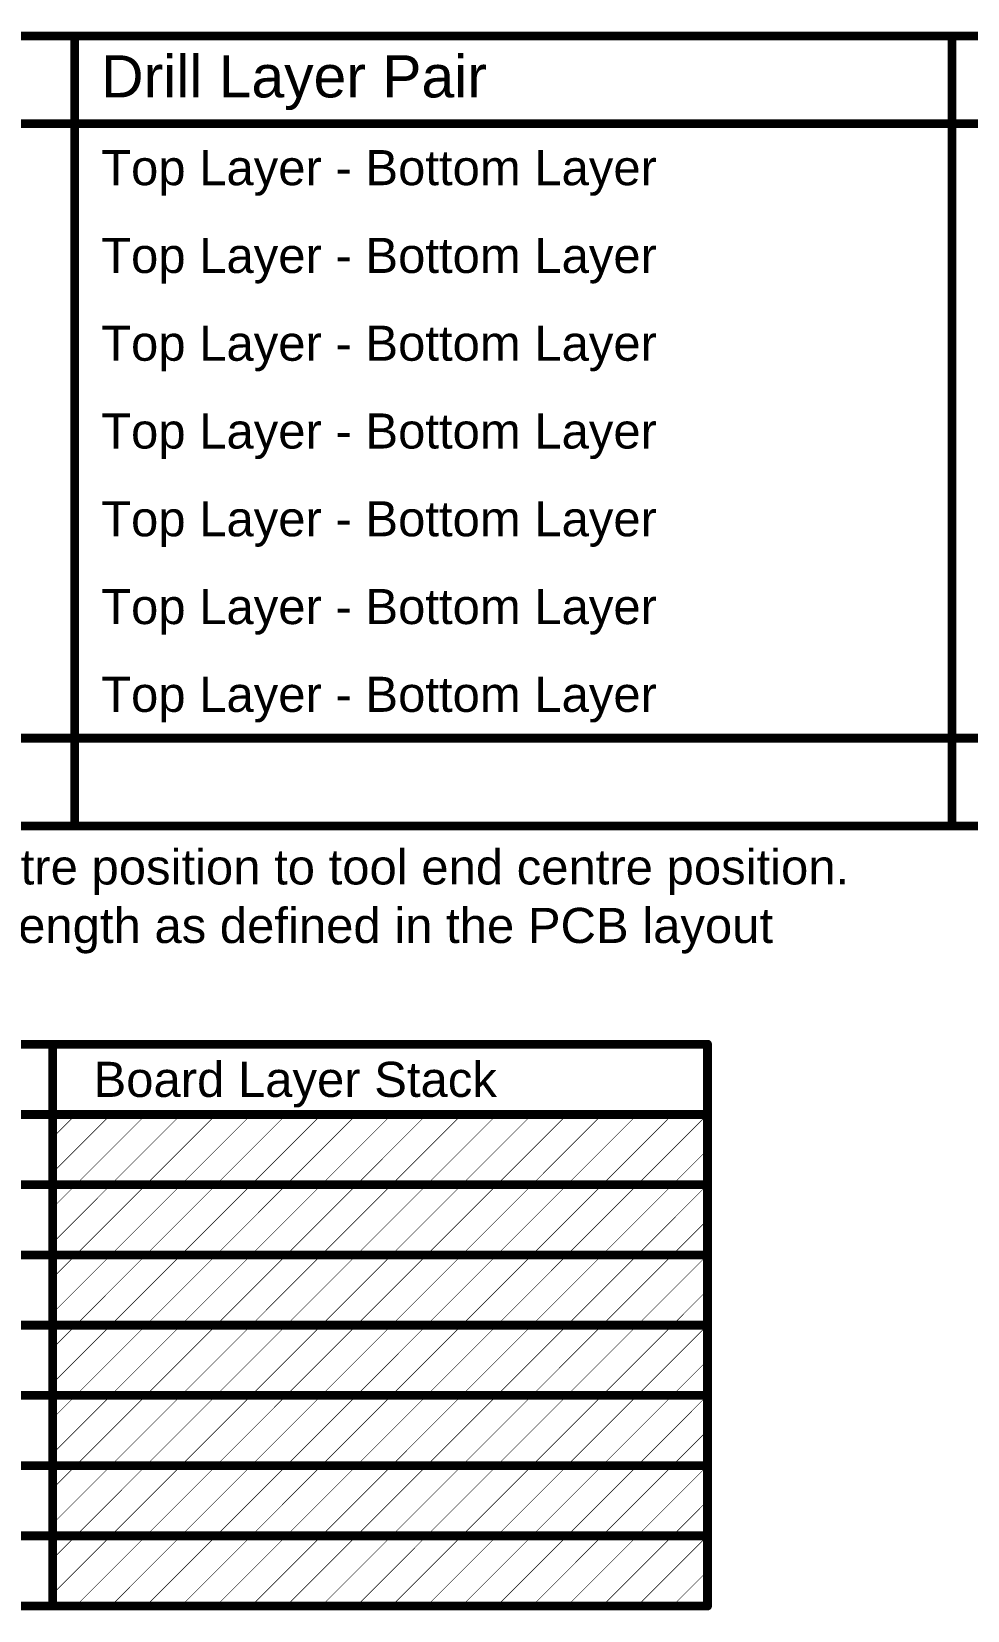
# Model space of a CAD drawing. Header units: inches. Extents: x -5 to 426, y -53 to 116.
# Drawn here: x 170.3 to 210.9, y -36.4 to 32.1 of the extents above; entities that cross this region are included whole.
import ezdxf

# ---------------------------------------------------------------- set-up
doc = ezdxf.new("R2010")
doc.units = ezdxf.units.IN
doc.layers.add('Drill Drawing', color=1, linetype='Continuous')
doc.layers.add('Fabrication', color=76, linetype='Continuous')
doc.styles.add('Arial', font='', dxfattribs={"height": 0.2})
doc.styles.get('Arial').set_extended_font_data('Arial')

msp = doc.modelspace()

# ---------------------------------------------------------------- linework, layer by layer
at = {"layer": 'Drill Drawing'}
for points in [[(83.782, 31.901, 0.381, 0.381, 0), (425.874, 31.901, 0.381, 0.381, 0)], [(172.176, -2.389, 0.381, 0.381, 0), (172.176, 31.901, 0.381, 0.381, 0)], [(210.264, -2.389, 0.381, 0.381, 0), (210.264, 31.901, 0.381, 0.381, 0)], [(83.782, 28.091, 0.381, 0.381, 0), (425.874, 28.091, 0.381, 0.381, 0)], [(83.782, 1.421, 0.381, 0.381, 0), (425.874, 1.421, 0.381, 0.381, 0)], [(83.782, -2.389, 0.381, 0.381, 0), (425.874, -2.389, 0.381, 0.381, 0)]]:
    msp.add_lwpolyline(points, format="xyseb", dxfattribs=at)
for points in [[(172.081, 31.901, 0.191, 0.191, 1), (172.271, 31.901, 0.191, 0.191, 1)], [(210.169, 31.901, 0.191, 0.191, 1), (210.36, 31.901, 0.191, 0.191, 1)], [(172.081, -2.389, 0.191, 0.191, 1), (172.271, -2.389, 0.191, 0.191, 1)], [(210.169, -2.389, 0.191, 0.191, 1), (210.36, -2.389, 0.191, 0.191, 1)]]:
    msp.add_lwpolyline(points, format="xyseb", close=True, dxfattribs=at)
at = {"layer": 'Fabrication'}
for points in [[(84.366, -11.862, 0.381, 0.381, 0), (199.652, -11.862, 0.381, 0.381, 0)], [(171.212, -36.246, 0.381, 0.381, 0), (171.212, -11.862, 0.381, 0.381, 0)], [(199.652, -36.246, 0.381, 0.381, 0), (199.652, -11.862, 0.381, 0.381, 0)], [(84.366, -14.91, 0.381, 0.381, 0), (199.652, -14.91, 0.381, 0.381, 0)], [(171.212, -15.918, 0.0254, 0.0254, 0), (172.22, -14.91, 0.0254, 0.0254, 0)], [(171.212, -17.442, 0.0254, 0.0254, 0), (173.744, -14.91, 0.0254, 0.0254, 0)], [(172.22, -17.958, 0.0254, 0.0254, 0), (175.268, -14.91, 0.0254, 0.0254, 0)], [(173.744, -17.958, 0.0254, 0.0254, 0), (176.792, -14.91, 0.0254, 0.0254, 0)], [(175.268, -17.958, 0.0254, 0.0254, 0), (178.316, -14.91, 0.0254, 0.0254, 0)], [(176.792, -17.958, 0.0254, 0.0254, 0), (179.84, -14.91, 0.0254, 0.0254, 0)], [(178.316, -17.958, 0.0254, 0.0254, 0), (181.364, -14.91, 0.0254, 0.0254, 0)], [(179.84, -17.958, 0.0254, 0.0254, 0), (182.888, -14.91, 0.0254, 0.0254, 0)], [(181.364, -17.958, 0.0254, 0.0254, 0), (184.412, -14.91, 0.0254, 0.0254, 0)], [(182.888, -17.958, 0.0254, 0.0254, 0), (185.936, -14.91, 0.0254, 0.0254, 0)], [(184.412, -17.958, 0.0254, 0.0254, 0), (187.46, -14.91, 0.0254, 0.0254, 0)], [(185.936, -17.958, 0.0254, 0.0254, 0), (188.984, -14.91, 0.0254, 0.0254, 0)], [(187.46, -17.958, 0.0254, 0.0254, 0), (190.508, -14.91, 0.0254, 0.0254, 0)], [(188.984, -17.958, 0.0254, 0.0254, 0), (192.032, -14.91, 0.0254, 0.0254, 0)], [(190.508, -17.958, 0.0254, 0.0254, 0), (193.556, -14.91, 0.0254, 0.0254, 0)], [(192.032, -17.958, 0.0254, 0.0254, 0), (195.08, -14.91, 0.0254, 0.0254, 0)], [(193.556, -17.958, 0.0254, 0.0254, 0), (196.604, -14.91, 0.0254, 0.0254, 0)], [(195.08, -17.958, 0.0254, 0.0254, 0), (198.128, -14.91, 0.0254, 0.0254, 0)], [(196.604, -17.958, 0.0254, 0.0254, 0), (199.652, -14.91, 0.0254, 0.0254, 0)], [(198.128, -17.958, 0.0254, 0.0254, 0), (199.652, -16.434, 0.0254, 0.0254, 0)], [(156.737, -17.958, 0.381, 0.381, 0), (171.212, -17.958, 0.381, 0.381, 0)], [(171.212, -17.958, 0.381, 0.381, 0), (199.652, -17.958, 0.381, 0.381, 0)], [(171.212, -18.966, 0.0254, 0.0254, 0), (172.22, -17.958, 0.0254, 0.0254, 0)], [(171.212, -20.49, 0.0254, 0.0254, 0), (173.744, -17.958, 0.0254, 0.0254, 0)], [(172.22, -21.006, 0.0254, 0.0254, 0), (175.268, -17.958, 0.0254, 0.0254, 0)], [(173.744, -21.006, 0.0254, 0.0254, 0), (176.792, -17.958, 0.0254, 0.0254, 0)], [(175.268, -21.006, 0.0254, 0.0254, 0), (178.316, -17.958, 0.0254, 0.0254, 0)], [(176.792, -21.006, 0.0254, 0.0254, 0), (179.84, -17.958, 0.0254, 0.0254, 0)], [(178.316, -21.006, 0.0254, 0.0254, 0), (181.364, -17.958, 0.0254, 0.0254, 0)], [(179.84, -21.006, 0.0254, 0.0254, 0), (182.888, -17.958, 0.0254, 0.0254, 0)], [(181.364, -21.006, 0.0254, 0.0254, 0), (184.412, -17.958, 0.0254, 0.0254, 0)], [(182.888, -21.006, 0.0254, 0.0254, 0), (185.936, -17.958, 0.0254, 0.0254, 0)], [(184.412, -21.006, 0.0254, 0.0254, 0), (187.46, -17.958, 0.0254, 0.0254, 0)], [(185.936, -21.006, 0.0254, 0.0254, 0), (188.984, -17.958, 0.0254, 0.0254, 0)], [(187.46, -21.006, 0.0254, 0.0254, 0), (190.508, -17.958, 0.0254, 0.0254, 0)], [(188.984, -21.006, 0.0254, 0.0254, 0), (192.032, -17.958, 0.0254, 0.0254, 0)], [(190.508, -21.006, 0.0254, 0.0254, 0), (193.556, -17.958, 0.0254, 0.0254, 0)], [(192.032, -21.006, 0.0254, 0.0254, 0), (195.08, -17.958, 0.0254, 0.0254, 0)], [(193.556, -21.006, 0.0254, 0.0254, 0), (196.604, -17.958, 0.0254, 0.0254, 0)], [(195.08, -21.006, 0.0254, 0.0254, 0), (198.128, -17.958, 0.0254, 0.0254, 0)], [(196.604, -21.006, 0.0254, 0.0254, 0), (199.652, -17.958, 0.0254, 0.0254, 0)], [(198.128, -21.006, 0.0254, 0.0254, 0), (199.652, -19.482, 0.0254, 0.0254, 0)], [(156.737, -21.006, 0.381, 0.381, 0), (171.212, -21.006, 0.381, 0.381, 0)], [(171.212, -21.006, 0.381, 0.381, 0), (199.652, -21.006, 0.381, 0.381, 0)], [(171.212, -22.014, 0.0254, 0.0254, 0), (172.22, -21.006, 0.0254, 0.0254, 0)], [(171.212, -23.538, 0.0254, 0.0254, 0), (173.744, -21.006, 0.0254, 0.0254, 0)], [(172.22, -24.054, 0.0254, 0.0254, 0), (175.268, -21.006, 0.0254, 0.0254, 0)], [(173.744, -24.054, 0.0254, 0.0254, 0), (176.792, -21.006, 0.0254, 0.0254, 0)], [(175.268, -24.054, 0.0254, 0.0254, 0), (178.316, -21.006, 0.0254, 0.0254, 0)], [(176.792, -24.054, 0.0254, 0.0254, 0), (179.84, -21.006, 0.0254, 0.0254, 0)], [(178.316, -24.054, 0.0254, 0.0254, 0), (181.364, -21.006, 0.0254, 0.0254, 0)], [(179.84, -24.054, 0.0254, 0.0254, 0), (182.888, -21.006, 0.0254, 0.0254, 0)], [(181.364, -24.054, 0.0254, 0.0254, 0), (184.412, -21.006, 0.0254, 0.0254, 0)], [(182.888, -24.054, 0.0254, 0.0254, 0), (185.936, -21.006, 0.0254, 0.0254, 0)], [(184.412, -24.054, 0.0254, 0.0254, 0), (187.46, -21.006, 0.0254, 0.0254, 0)], [(185.936, -24.054, 0.0254, 0.0254, 0), (188.984, -21.006, 0.0254, 0.0254, 0)], [(187.46, -24.054, 0.0254, 0.0254, 0), (190.508, -21.006, 0.0254, 0.0254, 0)], [(188.984, -24.054, 0.0254, 0.0254, 0), (192.032, -21.006, 0.0254, 0.0254, 0)], [(190.508, -24.054, 0.0254, 0.0254, 0), (193.556, -21.006, 0.0254, 0.0254, 0)], [(192.032, -24.054, 0.0254, 0.0254, 0), (195.08, -21.006, 0.0254, 0.0254, 0)], [(193.556, -24.054, 0.0254, 0.0254, 0), (196.604, -21.006, 0.0254, 0.0254, 0)], [(195.08, -24.054, 0.0254, 0.0254, 0), (198.128, -21.006, 0.0254, 0.0254, 0)], [(196.604, -24.054, 0.0254, 0.0254, 0), (199.652, -21.006, 0.0254, 0.0254, 0)], [(198.128, -24.054, 0.0254, 0.0254, 0), (199.652, -22.53, 0.0254, 0.0254, 0)], [(156.737, -24.054, 0.381, 0.381, 0), (171.212, -24.054, 0.381, 0.381, 0)], [(171.212, -24.054, 0.381, 0.381, 0), (199.652, -24.054, 0.381, 0.381, 0)], [(171.212, -25.062, 0.0254, 0.0254, 0), (172.22, -24.054, 0.0254, 0.0254, 0)], [(171.212, -26.586, 0.0254, 0.0254, 0), (173.744, -24.054, 0.0254, 0.0254, 0)], [(172.22, -27.102, 0.0254, 0.0254, 0), (175.268, -24.054, 0.0254, 0.0254, 0)], [(173.744, -27.102, 0.0254, 0.0254, 0), (176.792, -24.054, 0.0254, 0.0254, 0)], [(175.268, -27.102, 0.0254, 0.0254, 0), (178.316, -24.054, 0.0254, 0.0254, 0)], [(176.792, -27.102, 0.0254, 0.0254, 0), (179.84, -24.054, 0.0254, 0.0254, 0)], [(178.316, -27.102, 0.0254, 0.0254, 0), (181.364, -24.054, 0.0254, 0.0254, 0)], [(179.84, -27.102, 0.0254, 0.0254, 0), (182.888, -24.054, 0.0254, 0.0254, 0)], [(181.364, -27.102, 0.0254, 0.0254, 0), (184.412, -24.054, 0.0254, 0.0254, 0)], [(182.888, -27.102, 0.0254, 0.0254, 0), (185.936, -24.054, 0.0254, 0.0254, 0)], [(184.412, -27.102, 0.0254, 0.0254, 0), (187.46, -24.054, 0.0254, 0.0254, 0)], [(185.936, -27.102, 0.0254, 0.0254, 0), (188.984, -24.054, 0.0254, 0.0254, 0)], [(187.46, -27.102, 0.0254, 0.0254, 0), (190.508, -24.054, 0.0254, 0.0254, 0)], [(188.984, -27.102, 0.0254, 0.0254, 0), (192.032, -24.054, 0.0254, 0.0254, 0)], [(190.508, -27.102, 0.0254, 0.0254, 0), (193.556, -24.054, 0.0254, 0.0254, 0)], [(192.032, -27.102, 0.0254, 0.0254, 0), (195.08, -24.054, 0.0254, 0.0254, 0)], [(193.556, -27.102, 0.0254, 0.0254, 0), (196.604, -24.054, 0.0254, 0.0254, 0)], [(195.08, -27.102, 0.0254, 0.0254, 0), (198.128, -24.054, 0.0254, 0.0254, 0)], [(196.604, -27.102, 0.0254, 0.0254, 0), (199.652, -24.054, 0.0254, 0.0254, 0)], [(198.128, -27.102, 0.0254, 0.0254, 0), (199.652, -25.578, 0.0254, 0.0254, 0)], [(156.737, -27.102, 0.381, 0.381, 0), (171.212, -27.102, 0.381, 0.381, 0)], [(171.212, -27.102, 0.381, 0.381, 0), (199.652, -27.102, 0.381, 0.381, 0)], [(171.212, -28.11, 0.0254, 0.0254, 0), (172.22, -27.102, 0.0254, 0.0254, 0)], [(171.212, -29.634, 0.0254, 0.0254, 0), (173.744, -27.102, 0.0254, 0.0254, 0)], [(172.22, -30.15, 0.0254, 0.0254, 0), (175.268, -27.102, 0.0254, 0.0254, 0)], [(173.744, -30.15, 0.0254, 0.0254, 0), (176.792, -27.102, 0.0254, 0.0254, 0)], [(175.268, -30.15, 0.0254, 0.0254, 0), (178.316, -27.102, 0.0254, 0.0254, 0)], [(176.792, -30.15, 0.0254, 0.0254, 0), (179.84, -27.102, 0.0254, 0.0254, 0)], [(178.316, -30.15, 0.0254, 0.0254, 0), (181.364, -27.102, 0.0254, 0.0254, 0)], [(179.84, -30.15, 0.0254, 0.0254, 0), (182.888, -27.102, 0.0254, 0.0254, 0)], [(181.364, -30.15, 0.0254, 0.0254, 0), (184.412, -27.102, 0.0254, 0.0254, 0)], [(182.888, -30.15, 0.0254, 0.0254, 0), (185.936, -27.102, 0.0254, 0.0254, 0)], [(184.412, -30.15, 0.0254, 0.0254, 0), (187.46, -27.102, 0.0254, 0.0254, 0)], [(185.936, -30.15, 0.0254, 0.0254, 0), (188.984, -27.102, 0.0254, 0.0254, 0)], [(187.46, -30.15, 0.0254, 0.0254, 0), (190.508, -27.102, 0.0254, 0.0254, 0)], [(188.984, -30.15, 0.0254, 0.0254, 0), (192.032, -27.102, 0.0254, 0.0254, 0)], [(190.508, -30.15, 0.0254, 0.0254, 0), (193.556, -27.102, 0.0254, 0.0254, 0)], [(192.032, -30.15, 0.0254, 0.0254, 0), (195.08, -27.102, 0.0254, 0.0254, 0)], [(193.556, -30.15, 0.0254, 0.0254, 0), (196.604, -27.102, 0.0254, 0.0254, 0)], [(195.08, -30.15, 0.0254, 0.0254, 0), (198.128, -27.102, 0.0254, 0.0254, 0)], [(196.604, -30.15, 0.0254, 0.0254, 0), (199.652, -27.102, 0.0254, 0.0254, 0)], [(198.128, -30.15, 0.0254, 0.0254, 0), (199.652, -28.626, 0.0254, 0.0254, 0)], [(156.737, -30.15, 0.381, 0.381, 0), (171.212, -30.15, 0.381, 0.381, 0)], [(171.212, -30.15, 0.381, 0.381, 0), (199.652, -30.15, 0.381, 0.381, 0)], [(171.212, -31.158, 0.0254, 0.0254, 0), (172.22, -30.15, 0.0254, 0.0254, 0)], [(171.212, -32.682, 0.0254, 0.0254, 0), (173.744, -30.15, 0.0254, 0.0254, 0)], [(172.22, -33.198, 0.0254, 0.0254, 0), (175.268, -30.15, 0.0254, 0.0254, 0)], [(173.744, -33.198, 0.0254, 0.0254, 0), (176.792, -30.15, 0.0254, 0.0254, 0)], [(175.268, -33.198, 0.0254, 0.0254, 0), (178.316, -30.15, 0.0254, 0.0254, 0)], [(176.792, -33.198, 0.0254, 0.0254, 0), (179.84, -30.15, 0.0254, 0.0254, 0)], [(178.316, -33.198, 0.0254, 0.0254, 0), (181.364, -30.15, 0.0254, 0.0254, 0)], [(179.84, -33.198, 0.0254, 0.0254, 0), (182.888, -30.15, 0.0254, 0.0254, 0)], [(181.364, -33.198, 0.0254, 0.0254, 0), (184.412, -30.15, 0.0254, 0.0254, 0)], [(182.888, -33.198, 0.0254, 0.0254, 0), (185.936, -30.15, 0.0254, 0.0254, 0)], [(184.412, -33.198, 0.0254, 0.0254, 0), (187.46, -30.15, 0.0254, 0.0254, 0)], [(185.936, -33.198, 0.0254, 0.0254, 0), (188.984, -30.15, 0.0254, 0.0254, 0)], [(187.46, -33.198, 0.0254, 0.0254, 0), (190.508, -30.15, 0.0254, 0.0254, 0)], [(188.984, -33.198, 0.0254, 0.0254, 0), (192.032, -30.15, 0.0254, 0.0254, 0)], [(190.508, -33.198, 0.0254, 0.0254, 0), (193.556, -30.15, 0.0254, 0.0254, 0)], [(192.032, -33.198, 0.0254, 0.0254, 0), (195.08, -30.15, 0.0254, 0.0254, 0)], [(193.556, -33.198, 0.0254, 0.0254, 0), (196.604, -30.15, 0.0254, 0.0254, 0)], [(195.08, -33.198, 0.0254, 0.0254, 0), (198.128, -30.15, 0.0254, 0.0254, 0)], [(196.604, -33.198, 0.0254, 0.0254, 0), (199.652, -30.15, 0.0254, 0.0254, 0)], [(198.128, -33.198, 0.0254, 0.0254, 0), (199.652, -31.674, 0.0254, 0.0254, 0)], [(156.737, -33.198, 0.381, 0.381, 0), (171.212, -33.198, 0.381, 0.381, 0)], [(171.212, -33.198, 0.381, 0.381, 0), (199.652, -33.198, 0.381, 0.381, 0)], [(171.212, -34.206, 0.0254, 0.0254, 0), (172.22, -33.198, 0.0254, 0.0254, 0)], [(171.212, -35.73, 0.0254, 0.0254, 0), (173.744, -33.198, 0.0254, 0.0254, 0)], [(172.22, -36.246, 0.0254, 0.0254, 0), (175.268, -33.198, 0.0254, 0.0254, 0)], [(173.744, -36.246, 0.0254, 0.0254, 0), (176.792, -33.198, 0.0254, 0.0254, 0)], [(175.268, -36.246, 0.0254, 0.0254, 0), (178.316, -33.198, 0.0254, 0.0254, 0)], [(176.792, -36.246, 0.0254, 0.0254, 0), (179.84, -33.198, 0.0254, 0.0254, 0)], [(178.316, -36.246, 0.0254, 0.0254, 0), (181.364, -33.198, 0.0254, 0.0254, 0)], [(179.84, -36.246, 0.0254, 0.0254, 0), (182.888, -33.198, 0.0254, 0.0254, 0)], [(181.364, -36.246, 0.0254, 0.0254, 0), (184.412, -33.198, 0.0254, 0.0254, 0)], [(182.888, -36.246, 0.0254, 0.0254, 0), (185.936, -33.198, 0.0254, 0.0254, 0)], [(184.412, -36.246, 0.0254, 0.0254, 0), (187.46, -33.198, 0.0254, 0.0254, 0)], [(185.936, -36.246, 0.0254, 0.0254, 0), (188.984, -33.198, 0.0254, 0.0254, 0)], [(187.46, -36.246, 0.0254, 0.0254, 0), (190.508, -33.198, 0.0254, 0.0254, 0)], [(188.984, -36.246, 0.0254, 0.0254, 0), (192.032, -33.198, 0.0254, 0.0254, 0)], [(190.508, -36.246, 0.0254, 0.0254, 0), (193.556, -33.198, 0.0254, 0.0254, 0)], [(192.032, -36.246, 0.0254, 0.0254, 0), (195.08, -33.198, 0.0254, 0.0254, 0)], [(193.556, -36.246, 0.0254, 0.0254, 0), (196.604, -33.198, 0.0254, 0.0254, 0)], [(195.08, -36.246, 0.0254, 0.0254, 0), (198.128, -33.198, 0.0254, 0.0254, 0)], [(196.604, -36.246, 0.0254, 0.0254, 0), (199.652, -33.198, 0.0254, 0.0254, 0)], [(198.128, -36.246, 0.0254, 0.0254, 0), (199.652, -34.722, 0.0254, 0.0254, 0)], [(156.737, -36.246, 0.381, 0.381, 0), (171.212, -36.246, 0.381, 0.381, 0)], [(171.212, -36.246, 0.381, 0.381, 0), (199.652, -36.246, 0.381, 0.381, 0)]]:
    msp.add_lwpolyline(points, format="xyseb", dxfattribs=at)
for points in [[(171.117, -11.862, 0.191, 0.191, 1), (171.307, -11.862, 0.191, 0.191, 1)], [(199.556, -11.862, 0.191, 0.191, 1), (199.747, -11.862, 0.191, 0.191, 1)], [(199.556, -11.862, 0.191, 0.191, 1), (199.747, -11.862, 0.191, 0.191, 1)], [(172.213, -14.91, 0.0127, 0.0127, 1), (172.226, -14.91, 0.0127, 0.0127, 1)], [(173.737, -14.91, 0.0127, 0.0127, 1), (173.75, -14.91, 0.0127, 0.0127, 1)], [(175.261, -14.91, 0.0127, 0.0127, 1), (175.274, -14.91, 0.0127, 0.0127, 1)], [(176.785, -14.91, 0.0127, 0.0127, 1), (176.798, -14.91, 0.0127, 0.0127, 1)], [(178.309, -14.91, 0.0127, 0.0127, 1), (178.322, -14.91, 0.0127, 0.0127, 1)], [(179.833, -14.91, 0.0127, 0.0127, 1), (179.846, -14.91, 0.0127, 0.0127, 1)], [(181.357, -14.91, 0.0127, 0.0127, 1), (181.37, -14.91, 0.0127, 0.0127, 1)], [(182.881, -14.91, 0.0127, 0.0127, 1), (182.894, -14.91, 0.0127, 0.0127, 1)], [(184.405, -14.91, 0.0127, 0.0127, 1), (184.418, -14.91, 0.0127, 0.0127, 1)], [(185.929, -14.91, 0.0127, 0.0127, 1), (185.942, -14.91, 0.0127, 0.0127, 1)], [(187.453, -14.91, 0.0127, 0.0127, 1), (187.466, -14.91, 0.0127, 0.0127, 1)], [(188.977, -14.91, 0.0127, 0.0127, 1), (188.99, -14.91, 0.0127, 0.0127, 1)], [(190.501, -14.91, 0.0127, 0.0127, 1), (190.514, -14.91, 0.0127, 0.0127, 1)], [(192.025, -14.91, 0.0127, 0.0127, 1), (192.038, -14.91, 0.0127, 0.0127, 1)], [(193.549, -14.91, 0.0127, 0.0127, 1), (193.562, -14.91, 0.0127, 0.0127, 1)], [(195.073, -14.91, 0.0127, 0.0127, 1), (195.086, -14.91, 0.0127, 0.0127, 1)], [(196.597, -14.91, 0.0127, 0.0127, 1), (196.61, -14.91, 0.0127, 0.0127, 1)], [(198.121, -14.91, 0.0127, 0.0127, 1), (198.134, -14.91, 0.0127, 0.0127, 1)], [(199.556, -14.91, 0.191, 0.191, 1), (199.747, -14.91, 0.191, 0.191, 1)], [(199.645, -14.91, 0.0127, 0.0127, 1), (199.658, -14.91, 0.0127, 0.0127, 1)], [(171.205, -15.918, 0.0127, 0.0127, 1), (171.218, -15.918, 0.0127, 0.0127, 1)], [(199.645, -16.434, 0.0127, 0.0127, 1), (199.658, -16.434, 0.0127, 0.0127, 1)], [(171.117, -17.958, 0.191, 0.191, 1), (171.307, -17.958, 0.191, 0.191, 1)], [(171.117, -17.958, 0.191, 0.191, 1), (171.307, -17.958, 0.191, 0.191, 1)], [(171.205, -17.442, 0.0127, 0.0127, 1), (171.218, -17.442, 0.0127, 0.0127, 1)], [(199.556, -17.958, 0.191, 0.191, 1), (199.747, -17.958, 0.191, 0.191, 1)], [(172.213, -17.958, 0.0127, 0.0127, 1), (172.226, -17.958, 0.0127, 0.0127, 1)], [(172.213, -17.958, 0.0127, 0.0127, 1), (172.226, -17.958, 0.0127, 0.0127, 1)], [(173.737, -17.958, 0.0127, 0.0127, 1), (173.75, -17.958, 0.0127, 0.0127, 1)], [(173.737, -17.958, 0.0127, 0.0127, 1), (173.75, -17.958, 0.0127, 0.0127, 1)], [(175.261, -17.958, 0.0127, 0.0127, 1), (175.274, -17.958, 0.0127, 0.0127, 1)], [(175.261, -17.958, 0.0127, 0.0127, 1), (175.274, -17.958, 0.0127, 0.0127, 1)], [(176.785, -17.958, 0.0127, 0.0127, 1), (176.798, -17.958, 0.0127, 0.0127, 1)], [(176.785, -17.958, 0.0127, 0.0127, 1), (176.798, -17.958, 0.0127, 0.0127, 1)], [(178.309, -17.958, 0.0127, 0.0127, 1), (178.322, -17.958, 0.0127, 0.0127, 1)], [(178.309, -17.958, 0.0127, 0.0127, 1), (178.322, -17.958, 0.0127, 0.0127, 1)], [(179.833, -17.958, 0.0127, 0.0127, 1), (179.846, -17.958, 0.0127, 0.0127, 1)], [(179.833, -17.958, 0.0127, 0.0127, 1), (179.846, -17.958, 0.0127, 0.0127, 1)], [(181.357, -17.958, 0.0127, 0.0127, 1), (181.37, -17.958, 0.0127, 0.0127, 1)], [(181.357, -17.958, 0.0127, 0.0127, 1), (181.37, -17.958, 0.0127, 0.0127, 1)], [(182.881, -17.958, 0.0127, 0.0127, 1), (182.894, -17.958, 0.0127, 0.0127, 1)], [(182.881, -17.958, 0.0127, 0.0127, 1), (182.894, -17.958, 0.0127, 0.0127, 1)], [(184.405, -17.958, 0.0127, 0.0127, 1), (184.418, -17.958, 0.0127, 0.0127, 1)], [(184.405, -17.958, 0.0127, 0.0127, 1), (184.418, -17.958, 0.0127, 0.0127, 1)], [(185.929, -17.958, 0.0127, 0.0127, 1), (185.942, -17.958, 0.0127, 0.0127, 1)], [(185.929, -17.958, 0.0127, 0.0127, 1), (185.942, -17.958, 0.0127, 0.0127, 1)], [(187.453, -17.958, 0.0127, 0.0127, 1), (187.466, -17.958, 0.0127, 0.0127, 1)], [(187.453, -17.958, 0.0127, 0.0127, 1), (187.466, -17.958, 0.0127, 0.0127, 1)], [(188.977, -17.958, 0.0127, 0.0127, 1), (188.99, -17.958, 0.0127, 0.0127, 1)], [(188.977, -17.958, 0.0127, 0.0127, 1), (188.99, -17.958, 0.0127, 0.0127, 1)], [(190.501, -17.958, 0.0127, 0.0127, 1), (190.514, -17.958, 0.0127, 0.0127, 1)], [(190.501, -17.958, 0.0127, 0.0127, 1), (190.514, -17.958, 0.0127, 0.0127, 1)], [(192.025, -17.958, 0.0127, 0.0127, 1), (192.038, -17.958, 0.0127, 0.0127, 1)], [(192.025, -17.958, 0.0127, 0.0127, 1), (192.038, -17.958, 0.0127, 0.0127, 1)], [(193.549, -17.958, 0.0127, 0.0127, 1), (193.562, -17.958, 0.0127, 0.0127, 1)], [(193.549, -17.958, 0.0127, 0.0127, 1), (193.562, -17.958, 0.0127, 0.0127, 1)], [(195.073, -17.958, 0.0127, 0.0127, 1), (195.086, -17.958, 0.0127, 0.0127, 1)], [(195.073, -17.958, 0.0127, 0.0127, 1), (195.086, -17.958, 0.0127, 0.0127, 1)], [(196.597, -17.958, 0.0127, 0.0127, 1), (196.61, -17.958, 0.0127, 0.0127, 1)], [(196.597, -17.958, 0.0127, 0.0127, 1), (196.61, -17.958, 0.0127, 0.0127, 1)], [(198.121, -17.958, 0.0127, 0.0127, 1), (198.134, -17.958, 0.0127, 0.0127, 1)], [(198.121, -17.958, 0.0127, 0.0127, 1), (198.134, -17.958, 0.0127, 0.0127, 1)], [(199.645, -17.958, 0.0127, 0.0127, 1), (199.658, -17.958, 0.0127, 0.0127, 1)], [(171.205, -18.966, 0.0127, 0.0127, 1), (171.218, -18.966, 0.0127, 0.0127, 1)], [(199.645, -19.482, 0.0127, 0.0127, 1), (199.658, -19.482, 0.0127, 0.0127, 1)], [(171.205, -20.49, 0.0127, 0.0127, 1), (171.218, -20.49, 0.0127, 0.0127, 1)], [(171.117, -21.006, 0.191, 0.191, 1), (171.307, -21.006, 0.191, 0.191, 1)], [(171.117, -21.006, 0.191, 0.191, 1), (171.307, -21.006, 0.191, 0.191, 1)], [(172.213, -21.006, 0.0127, 0.0127, 1), (172.226, -21.006, 0.0127, 0.0127, 1)], [(172.213, -21.006, 0.0127, 0.0127, 1), (172.226, -21.006, 0.0127, 0.0127, 1)], [(173.737, -21.006, 0.0127, 0.0127, 1), (173.75, -21.006, 0.0127, 0.0127, 1)], [(173.737, -21.006, 0.0127, 0.0127, 1), (173.75, -21.006, 0.0127, 0.0127, 1)], [(175.261, -21.006, 0.0127, 0.0127, 1), (175.274, -21.006, 0.0127, 0.0127, 1)], [(175.261, -21.006, 0.0127, 0.0127, 1), (175.274, -21.006, 0.0127, 0.0127, 1)], [(176.785, -21.006, 0.0127, 0.0127, 1), (176.798, -21.006, 0.0127, 0.0127, 1)], [(176.785, -21.006, 0.0127, 0.0127, 1), (176.798, -21.006, 0.0127, 0.0127, 1)], [(178.309, -21.006, 0.0127, 0.0127, 1), (178.322, -21.006, 0.0127, 0.0127, 1)], [(178.309, -21.006, 0.0127, 0.0127, 1), (178.322, -21.006, 0.0127, 0.0127, 1)], [(179.833, -21.006, 0.0127, 0.0127, 1), (179.846, -21.006, 0.0127, 0.0127, 1)], [(179.833, -21.006, 0.0127, 0.0127, 1), (179.846, -21.006, 0.0127, 0.0127, 1)], [(181.357, -21.006, 0.0127, 0.0127, 1), (181.37, -21.006, 0.0127, 0.0127, 1)], [(181.357, -21.006, 0.0127, 0.0127, 1), (181.37, -21.006, 0.0127, 0.0127, 1)], [(182.881, -21.006, 0.0127, 0.0127, 1), (182.894, -21.006, 0.0127, 0.0127, 1)], [(182.881, -21.006, 0.0127, 0.0127, 1), (182.894, -21.006, 0.0127, 0.0127, 1)], [(184.405, -21.006, 0.0127, 0.0127, 1), (184.418, -21.006, 0.0127, 0.0127, 1)], [(184.405, -21.006, 0.0127, 0.0127, 1), (184.418, -21.006, 0.0127, 0.0127, 1)], [(185.929, -21.006, 0.0127, 0.0127, 1), (185.942, -21.006, 0.0127, 0.0127, 1)], [(185.929, -21.006, 0.0127, 0.0127, 1), (185.942, -21.006, 0.0127, 0.0127, 1)], [(187.453, -21.006, 0.0127, 0.0127, 1), (187.466, -21.006, 0.0127, 0.0127, 1)], [(187.453, -21.006, 0.0127, 0.0127, 1), (187.466, -21.006, 0.0127, 0.0127, 1)], [(188.977, -21.006, 0.0127, 0.0127, 1), (188.99, -21.006, 0.0127, 0.0127, 1)], [(188.977, -21.006, 0.0127, 0.0127, 1), (188.99, -21.006, 0.0127, 0.0127, 1)], [(190.501, -21.006, 0.0127, 0.0127, 1), (190.514, -21.006, 0.0127, 0.0127, 1)], [(190.501, -21.006, 0.0127, 0.0127, 1), (190.514, -21.006, 0.0127, 0.0127, 1)], [(192.025, -21.006, 0.0127, 0.0127, 1), (192.038, -21.006, 0.0127, 0.0127, 1)], [(192.025, -21.006, 0.0127, 0.0127, 1), (192.038, -21.006, 0.0127, 0.0127, 1)], [(193.549, -21.006, 0.0127, 0.0127, 1), (193.562, -21.006, 0.0127, 0.0127, 1)], [(193.549, -21.006, 0.0127, 0.0127, 1), (193.562, -21.006, 0.0127, 0.0127, 1)], [(195.073, -21.006, 0.0127, 0.0127, 1), (195.086, -21.006, 0.0127, 0.0127, 1)], [(195.073, -21.006, 0.0127, 0.0127, 1), (195.086, -21.006, 0.0127, 0.0127, 1)], [(196.597, -21.006, 0.0127, 0.0127, 1), (196.61, -21.006, 0.0127, 0.0127, 1)], [(196.597, -21.006, 0.0127, 0.0127, 1), (196.61, -21.006, 0.0127, 0.0127, 1)], [(198.121, -21.006, 0.0127, 0.0127, 1), (198.134, -21.006, 0.0127, 0.0127, 1)], [(198.121, -21.006, 0.0127, 0.0127, 1), (198.134, -21.006, 0.0127, 0.0127, 1)], [(199.556, -21.006, 0.191, 0.191, 1), (199.747, -21.006, 0.191, 0.191, 1)], [(199.645, -21.006, 0.0127, 0.0127, 1), (199.658, -21.006, 0.0127, 0.0127, 1)], [(171.205, -22.014, 0.0127, 0.0127, 1), (171.218, -22.014, 0.0127, 0.0127, 1)], [(199.645, -22.53, 0.0127, 0.0127, 1), (199.658, -22.53, 0.0127, 0.0127, 1)], [(171.117, -24.054, 0.191, 0.191, 1), (171.307, -24.054, 0.191, 0.191, 1)], [(171.117, -24.054, 0.191, 0.191, 1), (171.307, -24.054, 0.191, 0.191, 1)], [(171.205, -23.538, 0.0127, 0.0127, 1), (171.218, -23.538, 0.0127, 0.0127, 1)], [(199.556, -24.054, 0.191, 0.191, 1), (199.747, -24.054, 0.191, 0.191, 1)], [(172.213, -24.054, 0.0127, 0.0127, 1), (172.226, -24.054, 0.0127, 0.0127, 1)], [(172.213, -24.054, 0.0127, 0.0127, 1), (172.226, -24.054, 0.0127, 0.0127, 1)], [(173.737, -24.054, 0.0127, 0.0127, 1), (173.75, -24.054, 0.0127, 0.0127, 1)], [(173.737, -24.054, 0.0127, 0.0127, 1), (173.75, -24.054, 0.0127, 0.0127, 1)], [(175.261, -24.054, 0.0127, 0.0127, 1), (175.274, -24.054, 0.0127, 0.0127, 1)], [(175.261, -24.054, 0.0127, 0.0127, 1), (175.274, -24.054, 0.0127, 0.0127, 1)], [(176.785, -24.054, 0.0127, 0.0127, 1), (176.798, -24.054, 0.0127, 0.0127, 1)], [(176.785, -24.054, 0.0127, 0.0127, 1), (176.798, -24.054, 0.0127, 0.0127, 1)], [(178.309, -24.054, 0.0127, 0.0127, 1), (178.322, -24.054, 0.0127, 0.0127, 1)], [(178.309, -24.054, 0.0127, 0.0127, 1), (178.322, -24.054, 0.0127, 0.0127, 1)], [(179.833, -24.054, 0.0127, 0.0127, 1), (179.846, -24.054, 0.0127, 0.0127, 1)], [(179.833, -24.054, 0.0127, 0.0127, 1), (179.846, -24.054, 0.0127, 0.0127, 1)], [(181.357, -24.054, 0.0127, 0.0127, 1), (181.37, -24.054, 0.0127, 0.0127, 1)], [(181.357, -24.054, 0.0127, 0.0127, 1), (181.37, -24.054, 0.0127, 0.0127, 1)], [(182.881, -24.054, 0.0127, 0.0127, 1), (182.894, -24.054, 0.0127, 0.0127, 1)], [(182.881, -24.054, 0.0127, 0.0127, 1), (182.894, -24.054, 0.0127, 0.0127, 1)], [(184.405, -24.054, 0.0127, 0.0127, 1), (184.418, -24.054, 0.0127, 0.0127, 1)], [(184.405, -24.054, 0.0127, 0.0127, 1), (184.418, -24.054, 0.0127, 0.0127, 1)], [(185.929, -24.054, 0.0127, 0.0127, 1), (185.942, -24.054, 0.0127, 0.0127, 1)], [(185.929, -24.054, 0.0127, 0.0127, 1), (185.942, -24.054, 0.0127, 0.0127, 1)], [(187.453, -24.054, 0.0127, 0.0127, 1), (187.466, -24.054, 0.0127, 0.0127, 1)], [(187.453, -24.054, 0.0127, 0.0127, 1), (187.466, -24.054, 0.0127, 0.0127, 1)], [(188.977, -24.054, 0.0127, 0.0127, 1), (188.99, -24.054, 0.0127, 0.0127, 1)], [(188.977, -24.054, 0.0127, 0.0127, 1), (188.99, -24.054, 0.0127, 0.0127, 1)], [(190.501, -24.054, 0.0127, 0.0127, 1), (190.514, -24.054, 0.0127, 0.0127, 1)], [(190.501, -24.054, 0.0127, 0.0127, 1), (190.514, -24.054, 0.0127, 0.0127, 1)], [(192.025, -24.054, 0.0127, 0.0127, 1), (192.038, -24.054, 0.0127, 0.0127, 1)], [(192.025, -24.054, 0.0127, 0.0127, 1), (192.038, -24.054, 0.0127, 0.0127, 1)], [(193.549, -24.054, 0.0127, 0.0127, 1), (193.562, -24.054, 0.0127, 0.0127, 1)], [(193.549, -24.054, 0.0127, 0.0127, 1), (193.562, -24.054, 0.0127, 0.0127, 1)], [(195.073, -24.054, 0.0127, 0.0127, 1), (195.086, -24.054, 0.0127, 0.0127, 1)], [(195.073, -24.054, 0.0127, 0.0127, 1), (195.086, -24.054, 0.0127, 0.0127, 1)], [(196.597, -24.054, 0.0127, 0.0127, 1), (196.61, -24.054, 0.0127, 0.0127, 1)], [(196.597, -24.054, 0.0127, 0.0127, 1), (196.61, -24.054, 0.0127, 0.0127, 1)], [(198.121, -24.054, 0.0127, 0.0127, 1), (198.134, -24.054, 0.0127, 0.0127, 1)], [(198.121, -24.054, 0.0127, 0.0127, 1), (198.134, -24.054, 0.0127, 0.0127, 1)], [(199.645, -24.054, 0.0127, 0.0127, 1), (199.658, -24.054, 0.0127, 0.0127, 1)], [(171.205, -25.062, 0.0127, 0.0127, 1), (171.218, -25.062, 0.0127, 0.0127, 1)], [(199.645, -25.578, 0.0127, 0.0127, 1), (199.658, -25.578, 0.0127, 0.0127, 1)], [(171.205, -26.586, 0.0127, 0.0127, 1), (171.218, -26.586, 0.0127, 0.0127, 1)], [(171.117, -27.102, 0.191, 0.191, 1), (171.307, -27.102, 0.191, 0.191, 1)], [(171.117, -27.102, 0.191, 0.191, 1), (171.307, -27.102, 0.191, 0.191, 1)], [(172.213, -27.102, 0.0127, 0.0127, 1), (172.226, -27.102, 0.0127, 0.0127, 1)], [(172.213, -27.102, 0.0127, 0.0127, 1), (172.226, -27.102, 0.0127, 0.0127, 1)], [(173.737, -27.102, 0.0127, 0.0127, 1), (173.75, -27.102, 0.0127, 0.0127, 1)], [(173.737, -27.102, 0.0127, 0.0127, 1), (173.75, -27.102, 0.0127, 0.0127, 1)], [(175.261, -27.102, 0.0127, 0.0127, 1), (175.274, -27.102, 0.0127, 0.0127, 1)], [(175.261, -27.102, 0.0127, 0.0127, 1), (175.274, -27.102, 0.0127, 0.0127, 1)], [(176.785, -27.102, 0.0127, 0.0127, 1), (176.798, -27.102, 0.0127, 0.0127, 1)], [(176.785, -27.102, 0.0127, 0.0127, 1), (176.798, -27.102, 0.0127, 0.0127, 1)], [(178.309, -27.102, 0.0127, 0.0127, 1), (178.322, -27.102, 0.0127, 0.0127, 1)], [(178.309, -27.102, 0.0127, 0.0127, 1), (178.322, -27.102, 0.0127, 0.0127, 1)], [(179.833, -27.102, 0.0127, 0.0127, 1), (179.846, -27.102, 0.0127, 0.0127, 1)], [(179.833, -27.102, 0.0127, 0.0127, 1), (179.846, -27.102, 0.0127, 0.0127, 1)], [(181.357, -27.102, 0.0127, 0.0127, 1), (181.37, -27.102, 0.0127, 0.0127, 1)], [(181.357, -27.102, 0.0127, 0.0127, 1), (181.37, -27.102, 0.0127, 0.0127, 1)], [(182.881, -27.102, 0.0127, 0.0127, 1), (182.894, -27.102, 0.0127, 0.0127, 1)], [(182.881, -27.102, 0.0127, 0.0127, 1), (182.894, -27.102, 0.0127, 0.0127, 1)], [(184.405, -27.102, 0.0127, 0.0127, 1), (184.418, -27.102, 0.0127, 0.0127, 1)], [(184.405, -27.102, 0.0127, 0.0127, 1), (184.418, -27.102, 0.0127, 0.0127, 1)], [(185.929, -27.102, 0.0127, 0.0127, 1), (185.942, -27.102, 0.0127, 0.0127, 1)], [(185.929, -27.102, 0.0127, 0.0127, 1), (185.942, -27.102, 0.0127, 0.0127, 1)], [(187.453, -27.102, 0.0127, 0.0127, 1), (187.466, -27.102, 0.0127, 0.0127, 1)], [(187.453, -27.102, 0.0127, 0.0127, 1), (187.466, -27.102, 0.0127, 0.0127, 1)], [(188.977, -27.102, 0.0127, 0.0127, 1), (188.99, -27.102, 0.0127, 0.0127, 1)], [(188.977, -27.102, 0.0127, 0.0127, 1), (188.99, -27.102, 0.0127, 0.0127, 1)], [(190.501, -27.102, 0.0127, 0.0127, 1), (190.514, -27.102, 0.0127, 0.0127, 1)], [(190.501, -27.102, 0.0127, 0.0127, 1), (190.514, -27.102, 0.0127, 0.0127, 1)], [(192.025, -27.102, 0.0127, 0.0127, 1), (192.038, -27.102, 0.0127, 0.0127, 1)], [(192.025, -27.102, 0.0127, 0.0127, 1), (192.038, -27.102, 0.0127, 0.0127, 1)], [(193.549, -27.102, 0.0127, 0.0127, 1), (193.562, -27.102, 0.0127, 0.0127, 1)], [(193.549, -27.102, 0.0127, 0.0127, 1), (193.562, -27.102, 0.0127, 0.0127, 1)], [(195.073, -27.102, 0.0127, 0.0127, 1), (195.086, -27.102, 0.0127, 0.0127, 1)], [(195.073, -27.102, 0.0127, 0.0127, 1), (195.086, -27.102, 0.0127, 0.0127, 1)], [(196.597, -27.102, 0.0127, 0.0127, 1), (196.61, -27.102, 0.0127, 0.0127, 1)], [(196.597, -27.102, 0.0127, 0.0127, 1), (196.61, -27.102, 0.0127, 0.0127, 1)], [(198.121, -27.102, 0.0127, 0.0127, 1), (198.134, -27.102, 0.0127, 0.0127, 1)], [(198.121, -27.102, 0.0127, 0.0127, 1), (198.134, -27.102, 0.0127, 0.0127, 1)], [(199.556, -27.102, 0.191, 0.191, 1), (199.747, -27.102, 0.191, 0.191, 1)], [(199.645, -27.102, 0.0127, 0.0127, 1), (199.658, -27.102, 0.0127, 0.0127, 1)], [(171.205, -28.11, 0.0127, 0.0127, 1), (171.218, -28.11, 0.0127, 0.0127, 1)], [(199.645, -28.626, 0.0127, 0.0127, 1), (199.658, -28.626, 0.0127, 0.0127, 1)], [(171.117, -30.15, 0.191, 0.191, 1), (171.307, -30.15, 0.191, 0.191, 1)], [(171.117, -30.15, 0.191, 0.191, 1), (171.307, -30.15, 0.191, 0.191, 1)], [(171.205, -29.634, 0.0127, 0.0127, 1), (171.218, -29.634, 0.0127, 0.0127, 1)], [(172.213, -30.15, 0.0127, 0.0127, 1), (172.226, -30.15, 0.0127, 0.0127, 1)], [(172.213, -30.15, 0.0127, 0.0127, 1), (172.226, -30.15, 0.0127, 0.0127, 1)], [(173.737, -30.15, 0.0127, 0.0127, 1), (173.75, -30.15, 0.0127, 0.0127, 1)], [(173.737, -30.15, 0.0127, 0.0127, 1), (173.75, -30.15, 0.0127, 0.0127, 1)], [(175.261, -30.15, 0.0127, 0.0127, 1), (175.274, -30.15, 0.0127, 0.0127, 1)], [(175.261, -30.15, 0.0127, 0.0127, 1), (175.274, -30.15, 0.0127, 0.0127, 1)], [(176.785, -30.15, 0.0127, 0.0127, 1), (176.798, -30.15, 0.0127, 0.0127, 1)], [(176.785, -30.15, 0.0127, 0.0127, 1), (176.798, -30.15, 0.0127, 0.0127, 1)], [(178.309, -30.15, 0.0127, 0.0127, 1), (178.322, -30.15, 0.0127, 0.0127, 1)], [(178.309, -30.15, 0.0127, 0.0127, 1), (178.322, -30.15, 0.0127, 0.0127, 1)], [(179.833, -30.15, 0.0127, 0.0127, 1), (179.846, -30.15, 0.0127, 0.0127, 1)], [(179.833, -30.15, 0.0127, 0.0127, 1), (179.846, -30.15, 0.0127, 0.0127, 1)], [(181.357, -30.15, 0.0127, 0.0127, 1), (181.37, -30.15, 0.0127, 0.0127, 1)], [(181.357, -30.15, 0.0127, 0.0127, 1), (181.37, -30.15, 0.0127, 0.0127, 1)], [(182.881, -30.15, 0.0127, 0.0127, 1), (182.894, -30.15, 0.0127, 0.0127, 1)], [(182.881, -30.15, 0.0127, 0.0127, 1), (182.894, -30.15, 0.0127, 0.0127, 1)], [(184.405, -30.15, 0.0127, 0.0127, 1), (184.418, -30.15, 0.0127, 0.0127, 1)], [(184.405, -30.15, 0.0127, 0.0127, 1), (184.418, -30.15, 0.0127, 0.0127, 1)], [(185.929, -30.15, 0.0127, 0.0127, 1), (185.942, -30.15, 0.0127, 0.0127, 1)], [(185.929, -30.15, 0.0127, 0.0127, 1), (185.942, -30.15, 0.0127, 0.0127, 1)], [(187.453, -30.15, 0.0127, 0.0127, 1), (187.466, -30.15, 0.0127, 0.0127, 1)], [(187.453, -30.15, 0.0127, 0.0127, 1), (187.466, -30.15, 0.0127, 0.0127, 1)], [(188.977, -30.15, 0.0127, 0.0127, 1), (188.99, -30.15, 0.0127, 0.0127, 1)], [(188.977, -30.15, 0.0127, 0.0127, 1), (188.99, -30.15, 0.0127, 0.0127, 1)], [(190.501, -30.15, 0.0127, 0.0127, 1), (190.514, -30.15, 0.0127, 0.0127, 1)], [(190.501, -30.15, 0.0127, 0.0127, 1), (190.514, -30.15, 0.0127, 0.0127, 1)], [(192.025, -30.15, 0.0127, 0.0127, 1), (192.038, -30.15, 0.0127, 0.0127, 1)], [(192.025, -30.15, 0.0127, 0.0127, 1), (192.038, -30.15, 0.0127, 0.0127, 1)], [(193.549, -30.15, 0.0127, 0.0127, 1), (193.562, -30.15, 0.0127, 0.0127, 1)], [(193.549, -30.15, 0.0127, 0.0127, 1), (193.562, -30.15, 0.0127, 0.0127, 1)], [(195.073, -30.15, 0.0127, 0.0127, 1), (195.086, -30.15, 0.0127, 0.0127, 1)], [(195.073, -30.15, 0.0127, 0.0127, 1), (195.086, -30.15, 0.0127, 0.0127, 1)], [(196.597, -30.15, 0.0127, 0.0127, 1), (196.61, -30.15, 0.0127, 0.0127, 1)], [(196.597, -30.15, 0.0127, 0.0127, 1), (196.61, -30.15, 0.0127, 0.0127, 1)], [(198.121, -30.15, 0.0127, 0.0127, 1), (198.134, -30.15, 0.0127, 0.0127, 1)], [(198.121, -30.15, 0.0127, 0.0127, 1), (198.134, -30.15, 0.0127, 0.0127, 1)], [(199.556, -30.15, 0.191, 0.191, 1), (199.747, -30.15, 0.191, 0.191, 1)], [(199.645, -30.15, 0.0127, 0.0127, 1), (199.658, -30.15, 0.0127, 0.0127, 1)], [(171.205, -31.158, 0.0127, 0.0127, 1), (171.218, -31.158, 0.0127, 0.0127, 1)], [(199.645, -31.674, 0.0127, 0.0127, 1), (199.658, -31.674, 0.0127, 0.0127, 1)], [(171.205, -32.682, 0.0127, 0.0127, 1), (171.218, -32.682, 0.0127, 0.0127, 1)], [(171.117, -33.198, 0.191, 0.191, 1), (171.307, -33.198, 0.191, 0.191, 1)], [(171.117, -33.198, 0.191, 0.191, 1), (171.307, -33.198, 0.191, 0.191, 1)], [(172.213, -33.198, 0.0127, 0.0127, 1), (172.226, -33.198, 0.0127, 0.0127, 1)], [(172.213, -33.198, 0.0127, 0.0127, 1), (172.226, -33.198, 0.0127, 0.0127, 1)], [(173.737, -33.198, 0.0127, 0.0127, 1), (173.75, -33.198, 0.0127, 0.0127, 1)], [(173.737, -33.198, 0.0127, 0.0127, 1), (173.75, -33.198, 0.0127, 0.0127, 1)], [(175.261, -33.198, 0.0127, 0.0127, 1), (175.274, -33.198, 0.0127, 0.0127, 1)], [(175.261, -33.198, 0.0127, 0.0127, 1), (175.274, -33.198, 0.0127, 0.0127, 1)], [(176.785, -33.198, 0.0127, 0.0127, 1), (176.798, -33.198, 0.0127, 0.0127, 1)], [(176.785, -33.198, 0.0127, 0.0127, 1), (176.798, -33.198, 0.0127, 0.0127, 1)], [(178.309, -33.198, 0.0127, 0.0127, 1), (178.322, -33.198, 0.0127, 0.0127, 1)], [(178.309, -33.198, 0.0127, 0.0127, 1), (178.322, -33.198, 0.0127, 0.0127, 1)], [(179.833, -33.198, 0.0127, 0.0127, 1), (179.846, -33.198, 0.0127, 0.0127, 1)], [(179.833, -33.198, 0.0127, 0.0127, 1), (179.846, -33.198, 0.0127, 0.0127, 1)], [(181.357, -33.198, 0.0127, 0.0127, 1), (181.37, -33.198, 0.0127, 0.0127, 1)], [(181.357, -33.198, 0.0127, 0.0127, 1), (181.37, -33.198, 0.0127, 0.0127, 1)], [(182.881, -33.198, 0.0127, 0.0127, 1), (182.894, -33.198, 0.0127, 0.0127, 1)], [(182.881, -33.198, 0.0127, 0.0127, 1), (182.894, -33.198, 0.0127, 0.0127, 1)], [(184.405, -33.198, 0.0127, 0.0127, 1), (184.418, -33.198, 0.0127, 0.0127, 1)], [(184.405, -33.198, 0.0127, 0.0127, 1), (184.418, -33.198, 0.0127, 0.0127, 1)], [(185.929, -33.198, 0.0127, 0.0127, 1), (185.942, -33.198, 0.0127, 0.0127, 1)], [(185.929, -33.198, 0.0127, 0.0127, 1), (185.942, -33.198, 0.0127, 0.0127, 1)], [(187.453, -33.198, 0.0127, 0.0127, 1), (187.466, -33.198, 0.0127, 0.0127, 1)], [(187.453, -33.198, 0.0127, 0.0127, 1), (187.466, -33.198, 0.0127, 0.0127, 1)], [(188.977, -33.198, 0.0127, 0.0127, 1), (188.99, -33.198, 0.0127, 0.0127, 1)], [(188.977, -33.198, 0.0127, 0.0127, 1), (188.99, -33.198, 0.0127, 0.0127, 1)], [(190.501, -33.198, 0.0127, 0.0127, 1), (190.514, -33.198, 0.0127, 0.0127, 1)], [(190.501, -33.198, 0.0127, 0.0127, 1), (190.514, -33.198, 0.0127, 0.0127, 1)], [(192.025, -33.198, 0.0127, 0.0127, 1), (192.038, -33.198, 0.0127, 0.0127, 1)], [(192.025, -33.198, 0.0127, 0.0127, 1), (192.038, -33.198, 0.0127, 0.0127, 1)], [(193.549, -33.198, 0.0127, 0.0127, 1), (193.562, -33.198, 0.0127, 0.0127, 1)], [(193.549, -33.198, 0.0127, 0.0127, 1), (193.562, -33.198, 0.0127, 0.0127, 1)], [(195.073, -33.198, 0.0127, 0.0127, 1), (195.086, -33.198, 0.0127, 0.0127, 1)], [(195.073, -33.198, 0.0127, 0.0127, 1), (195.086, -33.198, 0.0127, 0.0127, 1)], [(196.597, -33.198, 0.0127, 0.0127, 1), (196.61, -33.198, 0.0127, 0.0127, 1)], [(196.597, -33.198, 0.0127, 0.0127, 1), (196.61, -33.198, 0.0127, 0.0127, 1)], [(198.121, -33.198, 0.0127, 0.0127, 1), (198.134, -33.198, 0.0127, 0.0127, 1)], [(198.121, -33.198, 0.0127, 0.0127, 1), (198.134, -33.198, 0.0127, 0.0127, 1)], [(199.556, -33.198, 0.191, 0.191, 1), (199.747, -33.198, 0.191, 0.191, 1)], [(199.645, -33.198, 0.0127, 0.0127, 1), (199.658, -33.198, 0.0127, 0.0127, 1)], [(171.205, -34.206, 0.0127, 0.0127, 1), (171.218, -34.206, 0.0127, 0.0127, 1)], [(199.645, -34.722, 0.0127, 0.0127, 1), (199.658, -34.722, 0.0127, 0.0127, 1)], [(171.117, -36.246, 0.191, 0.191, 1), (171.307, -36.246, 0.191, 0.191, 1)], [(171.117, -36.246, 0.191, 0.191, 1), (171.307, -36.246, 0.191, 0.191, 1)], [(171.117, -36.246, 0.191, 0.191, 1), (171.307, -36.246, 0.191, 0.191, 1)], [(171.205, -35.73, 0.0127, 0.0127, 1), (171.218, -35.73, 0.0127, 0.0127, 1)], [(172.213, -36.246, 0.0127, 0.0127, 1), (172.226, -36.246, 0.0127, 0.0127, 1)], [(173.737, -36.246, 0.0127, 0.0127, 1), (173.75, -36.246, 0.0127, 0.0127, 1)], [(175.261, -36.246, 0.0127, 0.0127, 1), (175.274, -36.246, 0.0127, 0.0127, 1)], [(176.785, -36.246, 0.0127, 0.0127, 1), (176.798, -36.246, 0.0127, 0.0127, 1)], [(178.309, -36.246, 0.0127, 0.0127, 1), (178.322, -36.246, 0.0127, 0.0127, 1)], [(179.833, -36.246, 0.0127, 0.0127, 1), (179.846, -36.246, 0.0127, 0.0127, 1)], [(181.357, -36.246, 0.0127, 0.0127, 1), (181.37, -36.246, 0.0127, 0.0127, 1)], [(182.881, -36.246, 0.0127, 0.0127, 1), (182.894, -36.246, 0.0127, 0.0127, 1)], [(184.405, -36.246, 0.0127, 0.0127, 1), (184.418, -36.246, 0.0127, 0.0127, 1)], [(185.929, -36.246, 0.0127, 0.0127, 1), (185.942, -36.246, 0.0127, 0.0127, 1)], [(187.453, -36.246, 0.0127, 0.0127, 1), (187.466, -36.246, 0.0127, 0.0127, 1)], [(188.977, -36.246, 0.0127, 0.0127, 1), (188.99, -36.246, 0.0127, 0.0127, 1)], [(190.501, -36.246, 0.0127, 0.0127, 1), (190.514, -36.246, 0.0127, 0.0127, 1)], [(192.025, -36.246, 0.0127, 0.0127, 1), (192.038, -36.246, 0.0127, 0.0127, 1)], [(193.549, -36.246, 0.0127, 0.0127, 1), (193.562, -36.246, 0.0127, 0.0127, 1)], [(195.073, -36.246, 0.0127, 0.0127, 1), (195.086, -36.246, 0.0127, 0.0127, 1)], [(196.597, -36.246, 0.0127, 0.0127, 1), (196.61, -36.246, 0.0127, 0.0127, 1)], [(198.121, -36.246, 0.0127, 0.0127, 1), (198.134, -36.246, 0.0127, 0.0127, 1)], [(199.556, -36.246, 0.191, 0.191, 1), (199.747, -36.246, 0.191, 0.191, 1)], [(199.556, -36.246, 0.191, 0.191, 1), (199.747, -36.246, 0.191, 0.191, 1)]]:
    msp.add_lwpolyline(points, format="xyseb", close=True, dxfattribs=at)

# ---------------------------------------------------------------- texts
at = {"layer": 'Drill Drawing', "style": 'Arial'}
for s, height, p in [('Drill Layer Pair', 1.8288, (173.319, 29.234)), ('Top Layer - Bottom Layer', 1.524, (173.319, 25.424)), ('Top Layer - Bottom Layer', 1.524, (173.319, 21.614)), ('Top Layer - Bottom Layer', 1.524, (173.319, 17.804)), ('Top Layer - Bottom Layer', 1.524, (173.319, 13.994)), ('Top Layer - Bottom Layer', 1.524, (173.319, 10.184)), ('Top Layer - Bottom Layer', 1.524, (173.319, 6.374)), ('Top Layer - Bottom Layer', 1.524, (173.319, 2.564)), ('= Calculated from tool start centre position to tool end centre position.', 1.524, (140.306, -4.928)), (' = Routed Path Length + Tool Size = Slot length as defined in the PCB layout', 1.524, (129.895, -7.468))]:
    msp.add_text(s, height=height, dxfattribs=at).set_placement(p)
at = {"layer": 'Fabrication', "style": 'Arial'}
msp.add_text('Board Layer Stack', height=1.524, dxfattribs=at).set_placement((172.99, -14.148))

doc.saveas('drawing.dxf')
